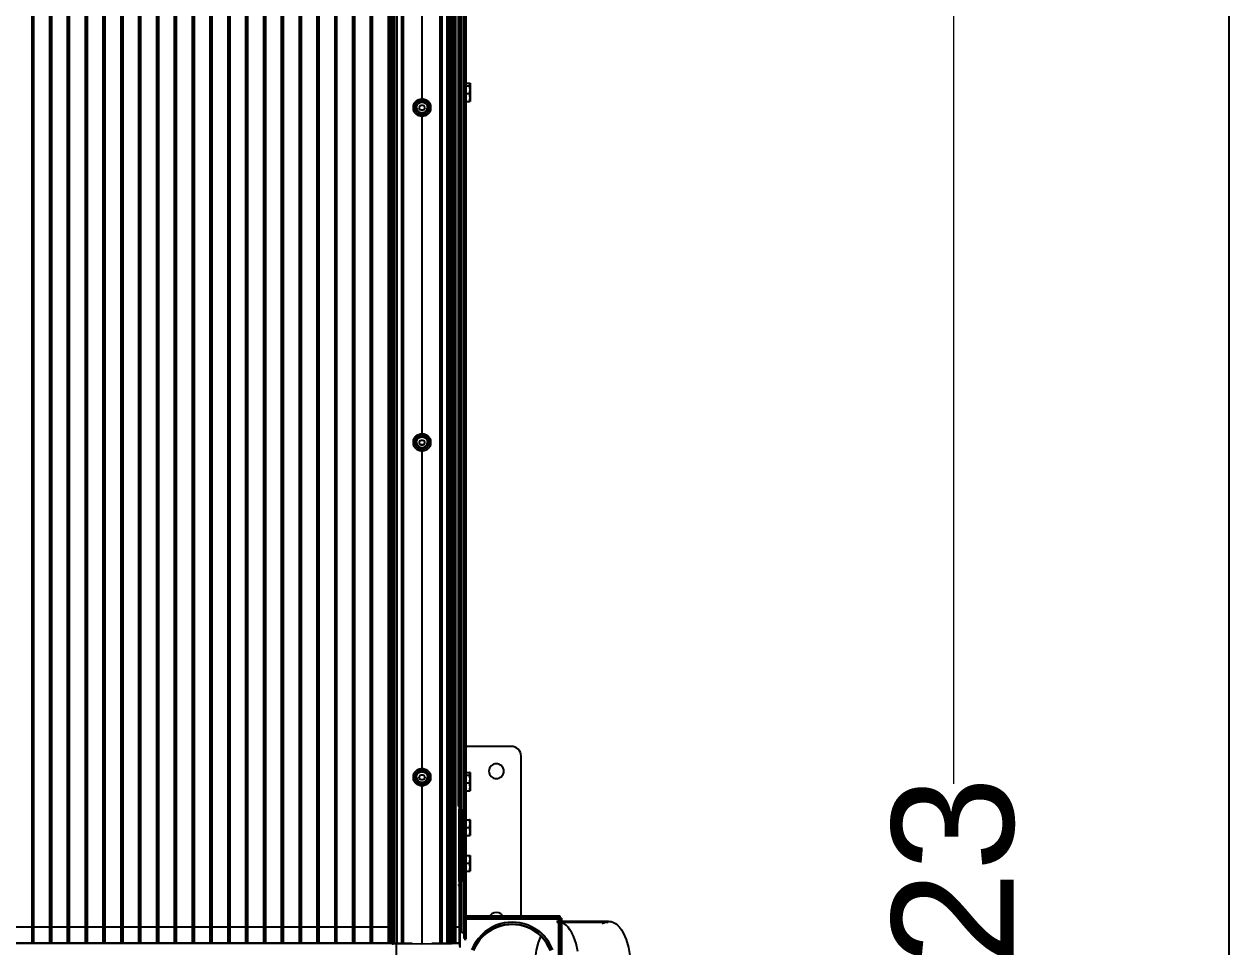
# Model space of a CAD drawing. Header units: millimetres. Extents: x 4625 to 14334, y 16216 to 31562.
# Drawn here: x 13117 to 14334, y 28749 to 29681 of the extents above; entities that cross this region are included whole.
import ezdxf

# ---------------------------------------------------------------- set-up
doc = ezdxf.new("R2010")
doc.units = ezdxf.units.MM
doc.header["$LTSCALE"] = 3
doc.layers.add('Default', color=7, linetype='Continuous')
doc.styles.get("Standard").update_dxf_attribs({"font": 'arial.ttf'})
doc.dimstyles.new('MATEUSZ', dxfattribs={"dimtxt": 35, "dimasz": 16, "dimexe": 0.18, "dimexo": 0.0625, "dimgap": 0.09, "dimtad": 0, "dimdec": 0, "dimdsep": 46, "dimtxsty": 'Standard', "dimblk": 'DOT', "dimcen": 0.09, "dimse1": 1, "dimse2": 1, "dimadec": 0, "dimazin": 0, "dimtfac": 1, "dimtdec": 0, "dimtofl": 0, "dimtmove": 0, "dimatfit": 3, "dimfxl": 1, "dimtolj": 1, "dimtzin": 0, "dimlwd": 9, "dimlwe": 9, "dimarcsym": 0})

# ---------------------------------------------------------------- blocks, each defined once
blk = doc.blocks.new('_Dot')
at = {"color": 0, "linetype": 'ByBlock', "lineweight": -2}
blk.add_line((-0.5, 0), (-1, 0), dxfattribs=at)
at = {"color": 0, "linetype": 'ByBlock', "const_width": 0.5}
blk.add_lwpolyline([(-0.25, 0, 1), (0.25, 0, 1)], format="xyb", close=True, dxfattribs=at)
blk = doc.blocks.new('*D33')
at = {"color": 0, "lineweight": 9, "transparency": 16777216}
for p, q in [((14055.9, 30575.5), (14055.9, 28913.7)), ((14055.9, 26884.5), (14055.9, 28546.3))]:
    blk.add_line(p, q, dxfattribs=at)
at = {"layer": 'Defpoints', "color": 0, "transparency": 16777216}
for p in [(13609.3, 30591.5), (13609.3, 26868.5), (14055.9, 26868.5)]:
    blk.add_point(p, dxfattribs=at)
at = {"color": 0, "lineweight": 9, "transparency": 16777216, "xscale": 16, "yscale": 16, "zscale": 16}
for p, rotation in [((14055.9, 30591.5), 90), ((14055.9, 26868.5), 270)]:
    blk.add_blockref('_Dot', p, dxfattribs=dict(at, rotation=rotation))
at = {"color": 0, "transparency": 16777216, "insert": (14055.9, 28730), "char_height": 123, "attachment_point": 5, "rotation": 90}
blk.add_mtext('\\A1;3723', dxfattribs=at)

msp = doc.modelspace()

# ---------------------------------------------------------------- linework, layer by layer
msp.add_lwpolyline([(4625, 31562.3), (14334, 31562.3), (14334, 16215.9), (4625, 16215.9)], close=True)
at = {"layer": 'Default'}
for p, q in [((13125.3, 28753.2), (13125.3, 30572.7)), ((13127.3, 28753.2), (13127.3, 30572.7)), ((13143.3, 28753.2), (13143.3, 30572.7)), ((13145.3, 28753.2), (13145.3, 30572.7)), ((13161.3, 28753.2), (13161.3, 30572.7)), ((13163.3, 28753.2), (13163.3, 30572.7)), ((13179.3, 28753.2), (13179.3, 30572.7)), ((13181.3, 28753.2), (13181.3, 30572.7)), ((13197.3, 28753.2), (13197.3, 30572.7)), ((13199.3, 28753.2), (13199.3, 30572.7)), ((13215.3, 28753.2), (13215.3, 30572.7)), ((13217.3, 28753.2), (13217.3, 30572.7)), ((13233.3, 28753.2), (13233.3, 30572.7)), ((13235.3, 28753.2), (13235.3, 30572.7)), ((13251.3, 28753.2), (13251.3, 30572.7)), ((13253.3, 28753.2), (13253.3, 30572.7)), ((13269.3, 28753.2), (13269.3, 30572.7)), ((13271.3, 28753.2), (13271.3, 30572.7)), ((13287.3, 28753.2), (13287.3, 30572.7)), ((13289.3, 28753.2), (13289.3, 30572.7)), ((13305.3, 28753.2), (13305.3, 30572.7)), ((13307.3, 28753.2), (13307.3, 30572.7)), ((13323.3, 28753.2), (13323.3, 30572.7)), ((13325.3, 28753.2), (13325.3, 30572.7)), ((13341.3, 28753.2), (13341.3, 30572.7)), ((13343.3, 28753.2), (13343.3, 30572.7)), ((13359.3, 28753.2), (13359.3, 30572.7)), ((13361.3, 28753.2), (13361.3, 30572.7)), ((13377.3, 28753.2), (13377.3, 30572.7)), ((13379.3, 28753.2), (13379.3, 30572.7)), ((13395.3, 28753.2), (13395.3, 30572.7)), ((13397.3, 28753.2), (13397.3, 30572.7)), ((13413.3, 28753.2), (13413.3, 30572.7)), ((13415.3, 28753.2), (13415.3, 30572.7)), ((13431.3, 28753.2), (13431.3, 30572.7)), ((13433.3, 28753.2), (13433.3, 30572.7)), ((13449.3, 28753.2), (13449.3, 30572.7)), ((13451.3, 28753.2), (13451.3, 30572.7)), ((13467.3, 28753.2), (13467.3, 30572.7)), ((13469.3, 28753.2), (13469.3, 30572.7)), ((13485.3, 28753.2), (13485.3, 30572.7)), ((13485.6, 28753), (13485.6, 30572.6)), ((13487.3, 28753.2), (13487.3, 30572.7)), ((13487.6, 28752.6), (13487.6, 30572.1)), ((13489.1, 28752.2), (13489.1, 30571.7)), ((13489.3, 28752.4), (13489.3, 30572)), ((13489.9, 28752.1), (13489.9, 30571.6)), ((13490.9, 28752.4), (13490.9, 30572)), ((13490.9, 28752.2), (13490.9, 30571.8)), ((13491.6, 28752.4), (13491.6, 30572)), ((13494.1, 28752.3), (13494.1, 30571.9)), ((13498.9, 28752.2), (13498.9, 30571.7)), ((13500.6, 28752.2), (13500.6, 30571.7)), ((13537.6, 28752.2), (13537.6, 30571.7)), ((13539.4, 28752.2), (13539.4, 30571.7)), ((13544.1, 30571.9), (13544.1, 28752.3)), ((13545.6, 30572), (13545.6, 28752.4)), ((13546.6, 30572), (13546.6, 28752.4)), ((13547.4, 28752.4), (13547.4, 30572)), ((13547.4, 28752.2), (13547.4, 30571.8)), ((13548.3, 28752.1), (13548.3, 30571.6)), ((13549, 30572), (13549, 28752.4)), ((13549.1, 28752.5), (13549.1, 30572.1)), ((13549.1, 28752.2), (13549.1, 30571.7)), ((13550.6, 30572.1), (13550.6, 28752.6)), ((13552.6, 30572.6), (13552.6, 28753)), ((13553, 30572.7), (13553, 28753.2)), ((13557, 30572.7), (13557, 28753.2)), ((13557, 28753), (13557, 30572.6)), ((13561.8, 28758.4), (13561.8, 30565)), ((13563.8, 28758.4), (13563.8, 30565)), ((13559.3, 28763.3), (13559.3, 30549.3)), ((13555.8, 30451.5), (13555.8, 28891.5)), ((13519.1, 29730.5), (13519.1, 29601.8)), ((13561.3, 29620.9), (13567, 29620.9)), ((13561.3, 29618.4), (13567, 29618.4)), ((13561.3, 29610.4), (13567, 29610.4)), ((13567, 29610.4), (13567.7, 29610.4)), ((13510.4, 29596.2), (13510.4, 29596.3)), ((13517.7, 29593.7), (13516.3, 29596.2)), ((13517.7, 29598.7), (13520.6, 29598.7)), ((13520.6, 29593.7), (13517.7, 29593.7)), ((13519.1, 29590.8), (13519.1, 29263.9)), ((13522, 29596.2), (13520.6, 29593.7)), ((13527.9, 29596.3), (13527.9, 29596.2)), ((13561.3, 29602.4), (13567, 29602.4)), ((13517.7, 29255.8), (13516.3, 29258.3)), ((13520.6, 29255.8), (13517.7, 29255.8)), ((13519.1, 29252.9), (13519.1, 28926)), ((13522, 29258.3), (13520.6, 29255.8)), ((13609.3, 28951.5), (13563.8, 28951.5)), ((13619.3, 28778.5), (13619.3, 28941.5)), ((13517.7, 28922.9), (13520.6, 28922.9)), ((13561.3, 28925.1), (13567, 28925.1)), ((13561.3, 28922.6), (13567, 28922.6)), ((13517.7, 28917.9), (13516.3, 28920.4)), ((13520.6, 28917.9), (13517.7, 28917.9)), ((13519.1, 28915), (13519.1, 28751.9)), ((13522, 28920.4), (13520.6, 28917.9)), ((13561.3, 28914.6), (13567, 28914.6)), ((13567, 28914.6), (13567.7, 28914.6)), ((13561.3, 28906.6), (13567, 28906.6)), ((13556.3, 28888), (13556.3, 28815)), ((13559.3, 28888), (13559.3, 28815)), ((13561.3, 28877.5), (13567, 28877.5)), ((13561.3, 28869.5), (13567, 28869.5)), ((13561.3, 28861.5), (13567, 28861.5)), ((13567, 28869.5), (13567.7, 28869.5)), ((13561.3, 28841.5), (13567, 28841.5)), ((13561.3, 28833.5), (13567, 28833.5)), ((13561.3, 28825.5), (13567, 28825.5)), ((13567, 28833.5), (13567.7, 28833.5)), ((13658.7, 28780), (13563.8, 28780)), ((13658.7, 28778.5), (13563.8, 28778.5)), ((13657.3, 28777), (13563.8, 28777)), ((13657.3, 28683), (13657.3, 28777)), ((13658.7, 28778.5), (13658.7, 28780)), ((13659, 28778.1), (13660.5, 28778.1)), ((13659, 28681.8), (13659, 28778.1)), ((13660.5, 28681.8), (13660.5, 28778.1)), ((12712.7, 28769.3), (13489.9, 28769.3)), ((13548.3, 28769.3), (13557.3, 28769.3)), ((13557.3, 28765.6), (13557.3, 28769.3)), ((13557.3, 28769.3), (13557.3, 28748.4)), ((13557.3, 28753), (13557.3, 28765.6)), ((13655.3, 28775), (13707.2, 28775)), ((13655.3, 28774.2), (13707.2, 28774.2)), ((12693.3, 28753), (13509.3, 28753)), ((12712, 28753.2), (13491.6, 28753.2)), ((13487.6, 28752.6), (13485.6, 28753)), ((13489.3, 28752.4), (13487.6, 28752.6)), ((13489.1, 28752.5), (13489.1, 28752.2)), ((13490.9, 28752.2), (13490.9, 28752.4)), ((13494.1, 28752.3), (13491.6, 28752.4)), ((13493.4, 28707.9), (13493.4, 28752)), ((13496.6, 28752.4), (13494.1, 28752.3)), ((13498.9, 28752.4), (13498.9, 28752.2)), ((13500.6, 28752.2), (13500.6, 28752.5)), ((13529, 28753), (13557, 28753)), ((13537.6, 28752.2), (13537.6, 28752.5)), ((13539.4, 28752.4), (13539.4, 28752.2)), ((13546.6, 28752.4), (13544.1, 28752.3)), ((13547.4, 28752.2), (13547.4, 28752.4)), ((13547.6, 28752.8), (13552.6, 28753)), ((13547.7, 28753.2), (13557.3, 28753.2)), ((13550.6, 28752.6), (13549, 28752.4)), ((13549, 28752.4), (13549.6, 28752.6)), ((13549.1, 28752.5), (13549.1, 28752.2)), ((13552.6, 28753), (13550.6, 28752.6)), ((13557.3, 28751.9), (13557.3, 28753.2)), ((13557.3, 28749.8), (13557.3, 28751.7)), ((13563.8, 28758.4), (13561.8, 28758.4)), ((13563.8, 28757.1), (13561.8, 28757.1)), ((13563.8, 28756.6), (13561.8, 28756.6))]:
    msp.add_line(p, q, dxfattribs=at)
for points in [[(13567, 29620.9, 0), (13567.5, 29620.9, 0), (13567.7, 29620.9, 0)], [(13567.7, 29616.9, 0), (13567.7, 29617.9, 0), (13567.5, 29618.8, 0), (13567, 29620.9, 0)], [(13567, 29618.4, 0), (13567.5, 29618.4, 0), (13567.7, 29618.4, 0)], [(13567.7, 29614.4, 0), (13567.7, 29615.3, 0), (13567.5, 29616.3, 0), (13567, 29618.4, 0)], [(13567.7, 29620.9, 0), (13567.7, 29620.9, 0), (13567.7, 29620.9, 0), (13567.7, 29620.9, 0), (13567.7, 29620.9, 0), (13567.7, 29620.9, 0), (13567.7, 29620.9, 0), (13567.7, 29620.9, 0), (13567.7, 29620.9, 0), (13567.7, 29620.9, 0), (13567.7, 29620.9, 0), (13567.7, 29620.9, 0), (13567.7, 29620.9, 0), (13567.7, 29620.9, 0), (13567.7, 29620.9, 0), (13567.7, 29620.8, 0), (13567.7, 29620.4, 0), (13567.7, 29616.9, 0)], [(13567.7, 29618.4, 0), (13567.7, 29618.4, 0), (13567.7, 29618.4, 0), (13567.7, 29618.4, 0), (13567.7, 29618.4, 0), (13567.7, 29618.4, 0), (13567.7, 29618.4, 0), (13567.7, 29618.4, 0), (13567.7, 29618.4, 0), (13567.7, 29618.4, 0), (13567.7, 29618.4, 0), (13567.7, 29618.4, 0), (13567.7, 29618.4, 0), (13567.7, 29618.4, 0), (13567.7, 29618.4, 0), (13567.7, 29618.3, 0), (13567.7, 29617.9, 0), (13567.7, 29614.4, 0)], [(13510.6, 29594.5, 0), (13510.4, 29595.4, 0), (13510.4, 29596.3, 0), (13510.4, 29597.2, 0), (13510.6, 29598.1, 0), (13510.8, 29599, 0), (13511.2, 29600, 0), (13511.7, 29600.9, 0), (13512.3, 29601.7, 0), (13512.9, 29602.5, 0), (13513.7, 29603.2, 0), (13514.6, 29603.8, 0), (13515.5, 29604.2, 0), (13516.4, 29604.6, 0), (13517.3, 29604.9, 0), (13518.2, 29605, 0), (13519.1, 29605.1, 0)], [(13519.1, 29605.1, 0), (13520.2, 29605, 0), (13521.4, 29604.8, 0), (13522.5, 29604.4, 0), (13523.6, 29603.8, 0), (13524.6, 29603.1, 0), (13525.6, 29602.3, 0), (13526.3, 29601.3, 0), (13527, 29600.2, 0), (13527.4, 29599.1, 0), (13527.7, 29598, 0), (13527.9, 29596.8, 0), (13527.9, 29595.8, 0), (13527.7, 29594.6, 0), (13527.4, 29593.5, 0), (13526.9, 29592.4, 0), (13526.3, 29591.3, 0)], [(13567, 29610.4, 0), (13567.5, 29612.5, 0), (13567.7, 29613.4, 0), (13567.7, 29614.4, 0)], [(13567.7, 29606.4, 0), (13567.7, 29607.3, 0), (13567.5, 29608.3, 0), (13567, 29610.4, 0)], [(13567, 29602.4, 0), (13567.5, 29604.5, 0), (13567.7, 29605.4, 0), (13567.7, 29606.4, 0)], [(13567.7, 29614.4, 0), (13567.7, 29610.4, 0)], [(13567.7, 29610.4, 0), (13567.7, 29606.4, 0)], [(13567.7, 29606.4, 0), (13567.7, 29602.4, 0)], [(13513.6, 29596.3, 0), (13513.7, 29596.9, 0), (13513.7, 29597.4, 0), (13513.9, 29597.9, 0), (13514.1, 29598.4, 0), (13514.3, 29598.9, 0), (13514.6, 29599.4, 0), (13514.9, 29599.8, 0), (13515.3, 29600.2, 0), (13515.6, 29600.6, 0), (13516.1, 29600.9, 0), (13516.5, 29601.2, 0), (13517, 29601.4, 0), (13517.6, 29601.6, 0), (13518.1, 29601.7, 0), (13518.6, 29601.8, 0), (13519.1, 29601.8, 0)], [(13513.6, 29596.5, 0), (13513.7, 29596, 0), (13513.7, 29595.4, 0), (13513.9, 29594.9, 0), (13514.1, 29594.4, 0), (13514.3, 29593.9, 0), (13514.6, 29593.4, 0), (13514.9, 29593, 0), (13515.3, 29592.6, 0), (13515.6, 29592.2, 0), (13516.1, 29591.9, 0), (13516.5, 29591.6, 0), (13517, 29591.4, 0), (13517.6, 29591.2, 0), (13518.1, 29591.1, 0), (13518.6, 29591, 0), (13519.1, 29591, 0), (13519.7, 29591, 0), (13520.2, 29591.1, 0), (13520.7, 29591.2, 0), (13521.2, 29591.4, 0), (13521.7, 29591.6, 0), (13522.2, 29591.9, 0), (13522.6, 29592.2, 0), (13523, 29592.6, 0), (13523.4, 29593, 0), (13523.7, 29593.4, 0), (13524, 29593.9, 0), (13524.2, 29594.4, 0), (13524.4, 29594.9, 0), (13524.5, 29595.4, 0), (13524.6, 29596, 0), (13524.6, 29596.5, 0)], [(13519.1, 29590.8, 0), (13518.6, 29590.9, 0), (13518.1, 29590.9, 0), (13517.6, 29591.1, 0), (13517, 29591.3, 0), (13516.5, 29591.5, 0), (13516.1, 29591.8, 0), (13515.6, 29592.1, 0), (13515.3, 29592.5, 0), (13514.9, 29592.8, 0), (13514.6, 29593.3, 0), (13514.3, 29593.7, 0), (13514.1, 29594.2, 0), (13513.9, 29594.8, 0), (13513.7, 29595.3, 0), (13513.7, 29595.8, 0), (13513.6, 29596.3, 0)], [(13516.3, 29596.1, 0), (13517.7, 29598.6, 0)], [(13517.7, 29593.6, 0), (13516.3, 29596.1, 0)], [(13517.7, 29598.6, 0), (13520.6, 29598.6, 0)], [(13520.6, 29593.6, 0), (13517.7, 29593.6, 0)], [(13519.1, 29601.8, 0), (13519.7, 29601.8, 0), (13520.2, 29601.7, 0), (13520.7, 29601.6, 0), (13521.2, 29601.4, 0), (13521.7, 29601.2, 0), (13522.2, 29600.9, 0), (13522.6, 29600.6, 0), (13523, 29600.2, 0), (13523.4, 29599.8, 0), (13523.7, 29599.4, 0), (13524, 29598.9, 0), (13524.2, 29598.4, 0), (13524.4, 29597.9, 0), (13524.5, 29597.4, 0), (13524.6, 29596.9, 0), (13524.6, 29596.3, 0)], [(13524.6, 29596.3, 0), (13524.6, 29595.8, 0), (13524.5, 29595.3, 0), (13524.4, 29594.8, 0), (13524.2, 29594.2, 0), (13524, 29593.7, 0), (13523.7, 29593.3, 0), (13523.4, 29592.8, 0), (13523, 29592.5, 0), (13522.6, 29592.1, 0), (13522.2, 29591.8, 0), (13521.7, 29591.5, 0), (13521.2, 29591.3, 0), (13520.7, 29591.1, 0), (13520.2, 29590.9, 0), (13519.7, 29590.9, 0), (13519.1, 29590.8, 0)], [(13520.6, 29598.6, 0), (13522, 29596.1, 0)], [(13522, 29596.1, 0), (13520.6, 29593.6, 0)], [(13567.7, 29602.4, 0), (13567.7, 29602.4, 0), (13567.7, 29602.4, 0), (13567.7, 29602.4, 0), (13567.7, 29602.4, 0), (13567.7, 29602.4, 0), (13567.7, 29602.4, 0), (13567.7, 29602.4, 0), (13567.7, 29602.4, 0), (13567.7, 29602.4, 0), (13567.7, 29602.4, 0), (13567.7, 29602.4, 0), (13567.7, 29602.4, 0), (13567.7, 29602.4, 0), (13567.6, 29602.4, 0), (13567.4, 29602.4, 0), (13567, 29602.4, 0)], [(13510.4, 29257.8, 0), (13510.4, 29258.6, 0), (13510.4, 29259.4, 0), (13510.6, 29260.3, 0), (13510.8, 29261.1, 0), (13511.2, 29262, 0), (13511.6, 29262.8, 0), (13512.1, 29263.6, 0), (13512.7, 29264.3, 0), (13513.4, 29265, 0), (13514.1, 29265.6, 0), (13514.9, 29266, 0), (13515.8, 29266.5, 0), (13516.6, 29266.8, 0), (13517.5, 29267, 0), (13518.3, 29267.1, 0), (13519.1, 29267.1, 0)], [(13513.6, 29258.4, 0), (13513.7, 29258.9, 0), (13513.7, 29259.5, 0), (13513.9, 29260, 0), (13514.1, 29260.5, 0), (13514.3, 29261, 0), (13514.6, 29261.5, 0), (13514.9, 29261.9, 0), (13515.3, 29262.3, 0), (13515.6, 29262.6, 0), (13516.1, 29263, 0), (13516.5, 29263.2, 0), (13517, 29263.5, 0), (13517.6, 29263.7, 0), (13518.1, 29263.8, 0), (13518.6, 29263.9, 0), (13519.1, 29263.9, 0)], [(13519.1, 29267.1, 0), (13520.2, 29267.1, 0), (13521.3, 29266.9, 0), (13522.4, 29266.5, 0), (13523.4, 29266, 0), (13524.4, 29265.4, 0), (13525.3, 29264.6, 0), (13526.1, 29263.7, 0), (13526.8, 29262.7, 0), (13527.3, 29261.6, 0), (13527.6, 29260.5, 0), (13527.8, 29259.4, 0), (13527.9, 29258.4, 0), (13527.8, 29257.3, 0), (13527.6, 29256.3, 0), (13527.3, 29255.2, 0), (13526.8, 29254.1, 0)], [(13519.1, 29263.9, 0), (13519.7, 29263.9, 0), (13520.2, 29263.8, 0), (13520.7, 29263.7, 0), (13521.2, 29263.5, 0), (13521.7, 29263.2, 0), (13522.2, 29263, 0), (13522.6, 29262.6, 0), (13523, 29262.3, 0), (13523.4, 29261.9, 0), (13523.7, 29261.5, 0), (13524, 29261, 0), (13524.2, 29260.5, 0), (13524.4, 29260, 0), (13524.5, 29259.5, 0), (13524.6, 29258.9, 0), (13524.6, 29258.4, 0)], [(13513.6, 29258.5, 0), (13513.7, 29258, 0), (13513.7, 29257.5, 0), (13513.9, 29257, 0), (13514.1, 29256.4, 0), (13514.3, 29256, 0), (13514.6, 29255.5, 0), (13514.9, 29255.1, 0), (13515.3, 29254.7, 0), (13515.6, 29254.3, 0), (13516.1, 29254, 0), (13516.5, 29253.7, 0), (13517, 29253.5, 0), (13517.6, 29253.3, 0), (13518.1, 29253.2, 0), (13518.6, 29253.1, 0), (13519.1, 29253.1, 0), (13519.7, 29253.1, 0), (13520.2, 29253.2, 0), (13520.7, 29253.3, 0), (13521.2, 29253.5, 0), (13521.7, 29253.7, 0), (13522.2, 29254, 0), (13522.6, 29254.3, 0), (13523, 29254.7, 0), (13523.4, 29255.1, 0), (13523.7, 29255.5, 0), (13524, 29256, 0), (13524.2, 29256.4, 0), (13524.4, 29257, 0), (13524.5, 29257.5, 0), (13524.6, 29258, 0), (13524.6, 29258.5, 0)], [(13519.1, 29252.9, 0), (13518.6, 29252.9, 0), (13518.1, 29253, 0), (13517.6, 29253.2, 0), (13517, 29253.3, 0), (13516.5, 29253.6, 0), (13516.1, 29253.9, 0), (13515.6, 29254.2, 0), (13515.3, 29254.5, 0), (13514.9, 29254.9, 0), (13514.6, 29255.3, 0), (13514.3, 29255.8, 0), (13514.1, 29256.3, 0), (13513.9, 29256.8, 0), (13513.7, 29257.4, 0), (13513.7, 29257.9, 0), (13513.6, 29258.4, 0)], [(13521.2, 29249.9, 0), (13520.4, 29249.8, 0), (13519.5, 29249.7, 0), (13518.7, 29249.7, 0), (13517.9, 29249.8, 0), (13517.1, 29249.9, 0), (13516.2, 29250.2, 0), (13515.4, 29250.5, 0), (13514.6, 29250.9, 0)], [(13516.3, 29258.1, 0), (13517.7, 29260.6, 0)], [(13517.7, 29255.6, 0), (13516.3, 29258.1, 0)], [(13517.7, 29260.6, 0), (13520.6, 29260.6, 0)], [(13520.6, 29255.6, 0), (13517.7, 29255.6, 0)], [(13524.6, 29258.4, 0), (13524.6, 29257.9, 0), (13524.5, 29257.4, 0), (13524.4, 29256.8, 0), (13524.2, 29256.3, 0), (13524, 29255.8, 0), (13523.7, 29255.3, 0), (13523.4, 29254.9, 0), (13523, 29254.5, 0), (13522.6, 29254.2, 0), (13522.2, 29253.9, 0), (13521.7, 29253.6, 0), (13521.2, 29253.3, 0), (13520.7, 29253.2, 0), (13520.2, 29253, 0), (13519.7, 29252.9, 0), (13519.1, 29252.9, 0)], [(13520.6, 29260.6, 0), (13522, 29258.1, 0)], [(13522, 29258.1, 0), (13520.6, 29255.6, 0)], [(13510.5, 28919.2, 0), (13510.4, 28920.1, 0), (13510.4, 28921, 0), (13510.5, 28921.8, 0), (13510.7, 28922.7, 0), (13511, 28923.6, 0), (13511.4, 28924.5, 0), (13511.9, 28925.3, 0), (13512.5, 28926.1, 0), (13513.2, 28926.8, 0), (13513.9, 28927.5, 0), (13514.7, 28928, 0), (13515.6, 28928.5, 0), (13516.5, 28928.8, 0), (13517.4, 28929, 0), (13518.3, 28929.2, 0), (13519.1, 28929.2, 0)], [(13513.6, 28920.5, 0), (13513.7, 28921, 0), (13513.7, 28921.5, 0), (13513.9, 28922.1, 0), (13514.1, 28922.6, 0), (13514.3, 28923.1, 0), (13514.6, 28923.5, 0), (13514.9, 28924, 0), (13515.3, 28924.4, 0), (13515.6, 28924.7, 0), (13516.1, 28925, 0), (13516.5, 28925.3, 0), (13517, 28925.5, 0), (13517.6, 28925.7, 0), (13518.1, 28925.9, 0), (13518.6, 28925.9, 0), (13519.1, 28926, 0)], [(13516.3, 28920.2, 0), (13517.7, 28922.7, 0)], [(13517.7, 28922.7, 0), (13520.6, 28922.7, 0)], [(13519.1, 28929.2, 0), (13520.2, 28929.1, 0), (13521.3, 28928.9, 0), (13522.5, 28928.6, 0), (13523.6, 28928, 0), (13524.6, 28927.3, 0), (13525.5, 28926.5, 0), (13526.3, 28925.5, 0), (13526.9, 28924.5, 0), (13527.4, 28923.4, 0), (13527.7, 28922.3, 0), (13527.9, 28921.2, 0), (13527.9, 28920.1, 0), (13527.8, 28919, 0), (13527.5, 28917.9, 0), (13527.1, 28916.7, 0), (13526.5, 28915.7, 0)], [(13519.1, 28926, 0), (13519.7, 28925.9, 0), (13520.2, 28925.9, 0), (13520.7, 28925.7, 0), (13521.2, 28925.5, 0), (13521.7, 28925.3, 0), (13522.2, 28925, 0), (13522.6, 28924.7, 0), (13523, 28924.4, 0), (13523.4, 28924, 0), (13523.7, 28923.5, 0), (13524, 28923.1, 0), (13524.2, 28922.6, 0), (13524.4, 28922.1, 0), (13524.5, 28921.5, 0), (13524.6, 28921, 0), (13524.6, 28920.5, 0)], [(13520.6, 28922.7, 0), (13522, 28920.2, 0)], [(13567.7, 28925.1, 0), (13567.7, 28925.1, 0), (13567.7, 28925.1, 0), (13567.7, 28925.1, 0), (13567.7, 28925.1, 0), (13567.7, 28925.1, 0), (13567.7, 28925.1, 0), (13567.7, 28925.1, 0), (13567.7, 28925.1, 0), (13567.7, 28925.1, 0), (13567.7, 28925.1, 0), (13567.7, 28925.1, 0), (13567.7, 28925.1, 0), (13567.7, 28925.1, 0), (13567.6, 28925.1, 0), (13567.4, 28925.1, 0), (13567, 28925.1, 0)], [(13567, 28925.1, 0), (13567.5, 28925.1, 0), (13567.7, 28925.1, 0)], [(13567.7, 28921.1, 0), (13567.7, 28922.1, 0), (13567.5, 28923, 0), (13567, 28925.1, 0)], [(13567, 28922.6, 0), (13567.5, 28922.6, 0), (13567.7, 28922.6, 0)], [(13567.7, 28918.6, 0), (13567.7, 28919.5, 0), (13567.5, 28920.5, 0), (13567, 28922.6, 0)], [(13567.7, 28925.1, 0), (13567.7, 28925.1, 0), (13567.7, 28925.1, 0), (13567.7, 28925.1, 0), (13567.7, 28925.1, 0), (13567.7, 28925.1, 0), (13567.7, 28925.1, 0), (13567.7, 28925.1, 0), (13567.7, 28925.1, 0), (13567.7, 28925.1, 0), (13567.7, 28925.1, 0), (13567.7, 28925.1, 0), (13567.7, 28925.1, 0), (13567.7, 28925.1, 0), (13567.7, 28925.1, 0), (13567.7, 28925, 0), (13567.7, 28924.6, 0), (13567.7, 28921.1, 0)], [(13567.7, 28922.6, 0), (13567.7, 28922.6, 0), (13567.7, 28922.6, 0), (13567.7, 28922.6, 0), (13567.7, 28922.6, 0), (13567.7, 28922.6, 0), (13567.7, 28922.6, 0), (13567.7, 28922.6, 0), (13567.7, 28922.6, 0), (13567.7, 28922.6, 0), (13567.7, 28922.6, 0), (13567.7, 28922.6, 0), (13567.7, 28922.6, 0), (13567.7, 28922.6, 0), (13567.7, 28922.6, 0), (13567.7, 28922.5, 0), (13567.7, 28922.1, 0), (13567.7, 28918.6, 0)], [(13513.6, 28920.6, 0), (13513.7, 28920.1, 0), (13513.7, 28919.6, 0), (13513.9, 28919, 0), (13514.1, 28918.5, 0), (13514.3, 28918, 0), (13514.6, 28917.6, 0), (13514.9, 28917.1, 0), (13515.3, 28916.7, 0), (13515.6, 28916.4, 0), (13516.1, 28916.1, 0), (13516.5, 28915.8, 0), (13517, 28915.5, 0), (13517.6, 28915.4, 0), (13518.1, 28915.2, 0), (13518.6, 28915.2, 0), (13519.1, 28915.1, 0), (13519.7, 28915.2, 0), (13520.2, 28915.2, 0), (13520.7, 28915.4, 0), (13521.2, 28915.5, 0), (13521.7, 28915.8, 0), (13522.2, 28916.1, 0), (13522.6, 28916.4, 0), (13523, 28916.7, 0), (13523.4, 28917.1, 0), (13523.7, 28917.6, 0), (13524, 28918, 0), (13524.2, 28918.5, 0), (13524.4, 28919, 0), (13524.5, 28919.6, 0), (13524.6, 28920.1, 0), (13524.6, 28920.6, 0)], [(13519.1, 28915, 0), (13518.6, 28915, 0), (13518.1, 28915.1, 0), (13517.6, 28915.2, 0), (13517, 28915.4, 0), (13516.5, 28915.6, 0), (13516.1, 28915.9, 0), (13515.6, 28916.2, 0), (13515.3, 28916.6, 0), (13514.9, 28917, 0), (13514.6, 28917.4, 0), (13514.3, 28917.9, 0), (13514.1, 28918.4, 0), (13513.9, 28918.9, 0), (13513.7, 28919.4, 0), (13513.7, 28920, 0), (13513.6, 28920.5, 0)], [(13517.7, 28917.7, 0), (13516.3, 28920.2, 0)], [(13520.6, 28917.7, 0), (13517.7, 28917.7, 0)], [(13524.6, 28920.5, 0), (13524.6, 28920, 0), (13524.5, 28919.4, 0), (13524.4, 28918.9, 0), (13524.2, 28918.4, 0), (13524, 28917.9, 0), (13523.7, 28917.4, 0), (13523.4, 28917, 0), (13523, 28916.6, 0), (13522.6, 28916.2, 0), (13522.2, 28915.9, 0), (13521.7, 28915.6, 0), (13521.2, 28915.4, 0), (13520.7, 28915.2, 0), (13520.2, 28915.1, 0), (13519.7, 28915, 0), (13519.1, 28915, 0)], [(13522, 28920.2, 0), (13520.6, 28917.7, 0)], [(13567, 28914.6, 0), (13567.5, 28916.7, 0), (13567.7, 28917.6, 0), (13567.7, 28918.6, 0)], [(13567.7, 28910.6, 0), (13567.7, 28911.5, 0), (13567.5, 28912.5, 0), (13567, 28914.6, 0)], [(13567, 28906.6, 0), (13567.5, 28908.7, 0), (13567.7, 28909.6, 0), (13567.7, 28910.6, 0)], [(13567.7, 28918.6, 0), (13567.7, 28914.6, 0)], [(13567.7, 28914.6, 0), (13567.7, 28910.6, 0)], [(13567.7, 28910.6, 0), (13567.7, 28906.6, 0)], [(13567, 28906.6, 0), (13567.5, 28906.6, 0), (13567.7, 28906.6, 0), (13567.7, 28906.6, 0), (13567.7, 28906.6, 0), (13567.7, 28906.6, 0), (13567.7, 28906.6, 0), (13567.7, 28906.6, 0), (13567.7, 28906.6, 0), (13567.7, 28906.6, 0), (13567.7, 28906.6, 0), (13567.7, 28906.6, 0), (13567.7, 28906.6, 0), (13567.7, 28906.6, 0), (13567.7, 28906.6, 0), (13567.7, 28906.6, 0), (13567.7, 28906.6, 0), (13567.7, 28906.6, 0), (13567.7, 28906.6, 0)], [(13567.7, 28906.6, 0), (13567.7, 28906.6, 0), (13567.7, 28906.6, 0), (13567.7, 28906.6, 0), (13567.7, 28906.6, 0), (13567.7, 28906.6, 0), (13567.7, 28906.6, 0), (13567.7, 28906.6, 0), (13567.7, 28906.6, 0), (13567.7, 28906.6, 0), (13567.7, 28906.6, 0), (13567.7, 28906.6, 0), (13567.7, 28906.6, 0), (13567.7, 28906.6, 0), (13567.6, 28906.6, 0), (13567.4, 28906.6, 0), (13567, 28906.6, 0)], [(13555.8, 28891.5, 0), (13558.3, 28891.5, 0)], [(13555.8, 28891.5, 0), (13556.2, 28891.5, 0)], [(13567.7, 28873.5, 0), (13567.7, 28874.5, 0), (13567.5, 28875.4, 0), (13567, 28877.5, 0)], [(13567.7, 28877.5, 0), (13567.7, 28877.5, 0), (13567.7, 28877.5, 0), (13567.7, 28877.5, 0), (13567.7, 28877.5, 0), (13567.7, 28877.5, 0), (13567.7, 28877.5, 0), (13567.7, 28877.5, 0), (13567.7, 28877.5, 0), (13567.7, 28877.5, 0), (13567.7, 28877.5, 0), (13567.7, 28877.5, 0), (13567.7, 28877.5, 0), (13567.7, 28877.5, 0), (13567.6, 28877.5, 0), (13567.4, 28877.5, 0), (13567, 28877.5, 0)], [(13567, 28877.5, 0), (13567.5, 28877.5, 0), (13567.7, 28877.5, 0)], [(13567, 28869.5, 0), (13567.5, 28871.6, 0), (13567.7, 28872.5, 0), (13567.7, 28873.5, 0)], [(13567.7, 28877.5, 0), (13567.7, 28877.5, 0), (13567.7, 28877.5, 0), (13567.7, 28877.5, 0), (13567.7, 28877.5, 0), (13567.7, 28877.5, 0), (13567.7, 28877.5, 0), (13567.7, 28877.5, 0), (13567.7, 28877.5, 0), (13567.7, 28877.5, 0), (13567.7, 28877.5, 0), (13567.7, 28877.5, 0), (13567.7, 28877.5, 0), (13567.7, 28877.5, 0), (13567.7, 28877.4, 0), (13567.7, 28877, 0), (13567.7, 28873.5, 0)], [(13567.7, 28873.5, 0), (13567.7, 28869.5, 0)], [(13567.7, 28865.5, 0), (13567.7, 28866.5, 0), (13567.5, 28867.4, 0), (13567, 28869.5, 0)], [(13567, 28861.5, 0), (13567.5, 28863.6, 0), (13567.7, 28864.5, 0), (13567.7, 28865.5, 0)], [(13567.7, 28861.5, 0), (13567.7, 28861.5, 0), (13567.7, 28861.5, 0), (13567.7, 28861.5, 0), (13567.7, 28861.5, 0), (13567.7, 28861.5, 0), (13567.7, 28861.5, 0), (13567.7, 28861.5, 0), (13567.7, 28861.5, 0), (13567.7, 28861.5, 0), (13567.7, 28861.5, 0), (13567.7, 28861.5, 0), (13567.7, 28861.5, 0), (13567.7, 28861.5, 0), (13567.6, 28861.5, 0), (13567.4, 28861.5, 0), (13567, 28861.5, 0)], [(13567, 28861.5, 0), (13567.5, 28861.5, 0), (13567.7, 28861.5, 0), (13567.7, 28861.5, 0), (13567.7, 28861.5, 0), (13567.7, 28861.5, 0), (13567.7, 28861.5, 0), (13567.7, 28861.5, 0), (13567.7, 28861.5, 0), (13567.7, 28861.5, 0), (13567.7, 28861.5, 0), (13567.7, 28861.5, 0), (13567.7, 28861.5, 0), (13567.7, 28861.5, 0), (13567.7, 28861.5, 0), (13567.7, 28861.5, 0), (13567.7, 28861.5, 0), (13567.7, 28861.5, 0), (13567.7, 28861.5, 0)], [(13567.7, 28869.5, 0), (13567.7, 28865.5, 0)], [(13567.7, 28865.5, 0), (13567.7, 28861.5, 0)], [(13567, 28841.5, 0), (13567.5, 28841.5, 0), (13567.7, 28841.5, 0)], [(13567.7, 28837.5, 0), (13567.7, 28838.5, 0), (13567.5, 28839.4, 0), (13567, 28841.5, 0)], [(13567, 28833.5, 0), (13567.5, 28835.6, 0), (13567.7, 28836.5, 0), (13567.7, 28837.5, 0)], [(13567.7, 28837.5, 0), (13567.7, 28841.5, 0)], [(13567.7, 28841.5, 0), (13567.7, 28841.5, 0), (13567.7, 28841.5, 0), (13567.7, 28841.5, 0), (13567.7, 28841.5, 0), (13567.7, 28841.5, 0), (13567.7, 28841.5, 0), (13567.7, 28841.5, 0), (13567.7, 28841.5, 0), (13567.7, 28841.5, 0), (13567.7, 28841.5, 0), (13567.7, 28841.5, 0), (13567.7, 28841.5, 0), (13567.7, 28841.5, 0), (13567.7, 28841.5, 0), (13567.7, 28841.4, 0), (13567.7, 28841, 0), (13567.7, 28837.5, 0)], [(13567.7, 28837.5, 0), (13567.7, 28833.5, 0)], [(13567.7, 28829.5, 0), (13567.7, 28830.5, 0), (13567.5, 28831.4, 0), (13567, 28833.5, 0)], [(13567, 28825.5, 0), (13567.5, 28827.6, 0), (13567.7, 28828.5, 0), (13567.7, 28829.5, 0)], [(13567.7, 28825.5, 0), (13567.7, 28825.5, 0), (13567.7, 28825.5, 0), (13567.7, 28825.5, 0), (13567.7, 28825.5, 0), (13567.7, 28825.5, 0), (13567.7, 28825.5, 0), (13567.7, 28825.5, 0), (13567.7, 28825.5, 0), (13567.7, 28825.5, 0), (13567.7, 28825.5, 0), (13567.7, 28825.5, 0), (13567.7, 28825.5, 0), (13567.7, 28825.5, 0), (13567.6, 28825.5, 0), (13567.4, 28825.5, 0), (13567, 28825.5, 0)], [(13567, 28825.5, 0), (13567.5, 28825.5, 0), (13567.7, 28825.5, 0), (13567.7, 28825.5, 0), (13567.7, 28825.5, 0), (13567.7, 28825.5, 0), (13567.7, 28825.5, 0), (13567.7, 28825.5, 0), (13567.7, 28825.5, 0), (13567.7, 28825.5, 0), (13567.7, 28825.5, 0), (13567.7, 28825.5, 0), (13567.7, 28825.5, 0), (13567.7, 28825.5, 0), (13567.7, 28825.5, 0), (13567.7, 28825.5, 0), (13567.7, 28825.5, 0), (13567.7, 28825.5, 0), (13567.7, 28825.5, 0)], [(13567.7, 28833.5, 0), (13567.7, 28829.5, 0)], [(13567.7, 28829.5, 0), (13567.7, 28825.5, 0)], [(13657.3, 28777, 0), (13657.3, 28779.1, 0), (13657.3, 28779.8, 0), (13657.3, 28779.9, 0), (13657.3, 28780, 0), (13657.3, 28780, 0), (13657.3, 28780, 0), (13657.3, 28780, 0), (13657.3, 28780, 0), (13657.3, 28780, 0), (13657.3, 28780, 0), (13657.3, 28780, 0), (13657.3, 28780, 0), (13657.3, 28780, 0), (13657.3, 28780, 0), (13657.3, 28780, 0), (13657.3, 28780, 0), (13657.3, 28780, 0), (13657.3, 28780, 0)], [(13657.3, 28777, 0), (13657.3, 28778.1, 0), (13657.3, 28778.4, 0), (13657.3, 28778.5, 0), (13657.3, 28778.5, 0), (13657.3, 28778.5, 0), (13657.3, 28778.5, 0), (13657.3, 28778.5, 0), (13657.3, 28778.5, 0), (13657.3, 28778.5, 0), (13657.3, 28778.5, 0), (13657.3, 28778.5, 0), (13657.3, 28778.5, 0), (13657.3, 28778.5, 0), (13657.3, 28778.5, 0), (13657.3, 28778.5, 0), (13657.3, 28778.5, 0), (13657.3, 28778.5, 0), (13657.3, 28778.5, 0)], [(13651.2, 28746.2, 0), (13649.3, 28750.2, 0), (13647.1, 28754.1, 0), (13644.4, 28757.7, 0), (13641.4, 28761.1, 0), (13638, 28764.2, 0), (13634.3, 28766.8, 0), (13630.5, 28769.1, 0), (13626.5, 28770.9, 0), (13622.4, 28772.3, 0), (13618.3, 28773.3, 0), (13614.2, 28773.8, 0), (13610.3, 28774, 0), (13606.3, 28773.8, 0), (13602.2, 28773.3, 0), (13598.1, 28772.3, 0), (13594.1, 28770.9, 0), (13590, 28769.1, 0), (13586.2, 28766.8, 0), (13582.5, 28764.2, 0), (13579.1, 28761.1, 0), (13576.1, 28757.7, 0), (13573.4, 28754.1, 0), (13571.2, 28750.2, 0), (13569.3, 28746.2, 0)], [(13648.8, 28745.5, 0), (13647, 28749.3, 0), (13644.9, 28753, 0), (13642.3, 28756.5, 0), (13639.4, 28759.7, 0), (13636.2, 28762.6, 0), (13632.7, 28765.1, 0), (13629, 28767.3, 0), (13625.2, 28769, 0), (13621.3, 28770.4, 0), (13617.4, 28771.3, 0), (13613.5, 28771.8, 0), (13609.7, 28772, 0), (13606, 28771.8, 0), (13602.1, 28771.3, 0), (13598.2, 28770.4, 0), (13594.3, 28769, 0), (13590.4, 28767.3, 0), (13586.7, 28765.1, 0), (13583.3, 28762.6, 0), (13580, 28759.7, 0), (13577.1, 28756.5, 0), (13574.6, 28753, 0), (13572.4, 28749.3, 0), (13570.7, 28745.5, 0)], [(13571.2, 28745.5, 0), (13573, 28749.3, 0), (13575.1, 28753, 0), (13577.7, 28756.5, 0), (13580.6, 28759.7, 0), (13583.8, 28762.6, 0), (13587.3, 28765.1, 0), (13591, 28767.3, 0), (13594.8, 28769, 0), (13598.7, 28770.4, 0), (13602.6, 28771.3, 0), (13606.5, 28771.8, 0), (13610.3, 28772, 0), (13614, 28771.8, 0), (13617.9, 28771.3, 0), (13621.8, 28770.4, 0), (13625.7, 28769, 0), (13629.6, 28767.3, 0), (13633.2, 28765.1, 0), (13636.7, 28762.6, 0), (13640, 28759.7, 0), (13642.9, 28756.5, 0), (13645.4, 28753, 0), (13647.6, 28749.3, 0), (13649.3, 28745.5, 0)], [(13649.3, 28745.5, 0), (13647.6, 28749.3, 0), (13645.4, 28753, 0), (13642.9, 28756.5, 0), (13640, 28759.7, 0), (13636.7, 28762.6, 0), (13633.2, 28765.1, 0), (13629.5, 28767.3, 0), (13625.7, 28769, 0), (13621.8, 28770.4, 0), (13617.9, 28771.3, 0), (13614, 28771.8, 0), (13610.3, 28772, 0), (13606.5, 28771.8, 0), (13602.6, 28771.3, 0), (13598.7, 28770.4, 0), (13594.8, 28769, 0), (13591, 28767.3, 0), (13587.3, 28765.1, 0), (13583.8, 28762.6, 0), (13580.6, 28759.7, 0), (13577.6, 28756.5, 0), (13575.1, 28753, 0), (13572.9, 28749.3, 0), (13571.2, 28745.5, 0)], [(13571.2, 28745.5, 0), (13572.9, 28749.3, 0), (13575.1, 28753, 0), (13577.6, 28756.5, 0), (13580.6, 28759.7, 0), (13583.8, 28762.6, 0), (13587.3, 28765.1, 0), (13591, 28767.3, 0), (13594.8, 28769, 0), (13598.7, 28770.4, 0), (13602.6, 28771.3, 0), (13606.5, 28771.8, 0), (13610.3, 28772, 0), (13614, 28771.8, 0), (13617.9, 28771.3, 0), (13621.8, 28770.4, 0), (13625.7, 28769, 0), (13629.5, 28767.3, 0), (13633.2, 28765.1, 0), (13636.7, 28762.6, 0), (13640, 28759.7, 0), (13642.9, 28756.5, 0), (13645.4, 28753, 0), (13647.6, 28749.3, 0), (13649.3, 28745.5, 0)], [(13632.3, 28767.7, 0), (13636.5, 28764.9, 0)], [(13676.6, 28744.5, 0), (13674.7, 28752.7, 0), (13672, 28760.1, 0), (13670.3, 28763.4, 0), (13668.5, 28766.3, 0), (13666.6, 28768.9, 0), (13664.6, 28771, 0), (13662.5, 28772.6, 0), (13660.4, 28773.8, 0), (13658.3, 28774.6, 0), (13656.8, 28774.9, 0), (13655.3, 28775, 0)], [(13707.2, 28774.2, 0), (13705.7, 28774.1, 0), (13704.2, 28773.8, 0), (13702.7, 28773.2, 0), (13701.1, 28772.5, 0)], [(13707.2, 28775, 0), (13708.2, 28774.9, 0), (13709.2, 28774.8, 0), (13710.3, 28774.6, 0), (13712.4, 28773.8, 0), (13714.5, 28772.6, 0), (13716.5, 28771, 0), (13718.6, 28768.9, 0), (13720.5, 28766.3, 0), (13722.3, 28763.4, 0), (13725.4, 28756.5, 0), (13727.7, 28748.6, 0), (13729.1, 28740.3, 0), (13729.7, 28730, 0)], [(13489.1, 28752.2, 0), (13489.1, 28752.2, 0), (13489.1, 28752.2, 0), (13489.1, 28752.2, 0), (13489.1, 28752.2, 0), (13489.1, 28752.2, 0), (13489.1, 28752.2, 0), (13489.1, 28752.2, 0), (13489.1, 28752.1, 0), (13489.2, 28752.1, 0), (13489.2, 28752.1, 0), (13489.2, 28752.1, 0), (13489.2, 28752.1, 0), (13489.9, 28752.1, 0)], [(13519.1, 28751.9, 0), (13489.9, 28752.1, 0)], [(13548.3, 28752.1, 0), (13519.1, 28751.9, 0)], [(13561.8, 28763.1, 0), (13561.8, 28763.1, 0), (13561.8, 28763.1, 0), (13561.8, 28763.1, 0), (13561.8, 28763.1, 0), (13561.8, 28763.1, 0), (13561.8, 28763.1, 0), (13561.8, 28763.1, 0), (13561.8, 28763.1, 0), (13561.8, 28763.1, 0), (13561.8, 28763.1, 0), (13561.7, 28763.2, 0), (13561.5, 28763.2, 0), (13559.3, 28763.3, 0)], [(13561.8, 28758.4, 0), (13561.8, 28757.1, 0)], [(13563.8, 28757.1, 0), (13563.8, 28758.4, 0)], [(13639.2, 28760.4, 0), (13636.5, 28753.4, 0), (13634.6, 28745.7, 0), (13633.5, 28737.8, 0), (13633.2, 28730, 0)]]:
    msp.add_polyline3d(points, dxfattribs=at)
for points in [[(13519.1, 29605, 0), (13519.9, 29604.9, 0), (13520.7, 29604.8, 0), (13521.5, 29604.6, 0), (13522.4, 29604.4, 0), (13523.2, 29604, 0), (13523.9, 29603.5, 0), (13524.7, 29603, 0), (13525.3, 29602.4, 0), (13525.9, 29601.7, 0), (13526.5, 29601, 0), (13526.9, 29600.3, 0), (13527.3, 29599.5, 0), (13527.6, 29598.6, 0), (13527.7, 29597.8, 0), (13527.9, 29597, 0), (13527.9, 29596.2, 0), (13527.9, 29595.5, 0), (13527.7, 29594.7, 0), (13527.6, 29593.8, 0), (13527.3, 29593, 0), (13526.9, 29592.2, 0), (13526.5, 29591.5, 0), (13525.9, 29590.7, 0), (13525.3, 29590.1, 0), (13524.7, 29589.5, 0), (13523.9, 29588.9, 0), (13523.2, 29588.5, 0), (13522.4, 29588.1, 0), (13521.5, 29587.9, 0), (13520.7, 29587.7, 0), (13519.9, 29587.6, 0), (13519.1, 29587.5, 0), (13518.4, 29587.6, 0), (13517.5, 29587.7, 0), (13516.7, 29587.9, 0), (13515.9, 29588.1, 0), (13515.1, 29588.5, 0), (13514.4, 29588.9, 0), (13513.6, 29589.5, 0), (13513, 29590.1, 0), (13512.3, 29590.7, 0), (13511.8, 29591.5, 0), (13511.4, 29592.2, 0), (13511, 29593, 0), (13510.7, 29593.8, 0), (13510.5, 29594.7, 0), (13510.4, 29595.5, 0), (13510.4, 29596.2, 0), (13510.4, 29597, 0), (13510.5, 29597.8, 0), (13510.7, 29598.6, 0), (13511, 29599.5, 0), (13511.4, 29600.3, 0), (13511.8, 29601, 0), (13512.3, 29601.7, 0), (13513, 29602.4, 0), (13513.6, 29603, 0), (13514.4, 29603.5, 0), (13515.1, 29604, 0), (13515.9, 29604.4, 0), (13516.7, 29604.6, 0), (13517.5, 29604.8, 0), (13518.4, 29604.9, 0)], [(13519.1, 29603.2, 0), (13519.8, 29603.2, 0), (13520.4, 29603.1, 0), (13521.1, 29603, 0), (13521.7, 29602.7, 0), (13522.4, 29602.4, 0), (13523, 29602.1, 0), (13523.6, 29601.7, 0), (13524.1, 29601.2, 0), (13524.6, 29600.6, 0), (13525, 29600.1, 0), (13525.4, 29599.5, 0), (13525.6, 29598.8, 0), (13525.9, 29598.2, 0), (13526, 29597.5, 0), (13526.1, 29596.9, 0), (13526.1, 29596.2, 0), (13526.1, 29595.6, 0), (13526, 29595, 0), (13525.9, 29594.3, 0), (13525.6, 29593.7, 0), (13525.4, 29593, 0), (13525, 29592.4, 0), (13524.6, 29591.8, 0), (13524.1, 29591.3, 0), (13523.6, 29590.8, 0), (13523, 29590.4, 0), (13522.4, 29590, 0), (13521.7, 29589.8, 0), (13521.1, 29589.5, 0), (13520.4, 29589.4, 0), (13519.8, 29589.3, 0), (13519.1, 29589.3, 0), (13518.5, 29589.3, 0), (13517.9, 29589.4, 0), (13517.2, 29589.5, 0), (13516.6, 29589.8, 0), (13515.9, 29590, 0), (13515.3, 29590.4, 0), (13514.7, 29590.8, 0), (13514.2, 29591.3, 0), (13513.7, 29591.8, 0), (13513.3, 29592.4, 0), (13512.9, 29593, 0), (13512.6, 29593.7, 0), (13512.4, 29594.3, 0), (13512.3, 29595, 0), (13512.2, 29595.6, 0), (13512.1, 29596.2, 0), (13512.2, 29596.9, 0), (13512.3, 29597.5, 0), (13512.4, 29598.2, 0), (13512.6, 29598.8, 0), (13512.9, 29599.5, 0), (13513.3, 29600.1, 0), (13513.7, 29600.6, 0), (13514.2, 29601.2, 0), (13514.7, 29601.7, 0), (13515.3, 29602.1, 0), (13515.9, 29602.4, 0), (13516.6, 29602.7, 0), (13517.2, 29603, 0), (13517.9, 29603.1, 0), (13518.5, 29603.2, 0)], [(13519.1, 29267, 0), (13519.9, 29267, 0), (13520.7, 29266.9, 0), (13521.5, 29266.7, 0), (13522.4, 29266.4, 0), (13523.2, 29266.1, 0), (13523.9, 29265.6, 0), (13524.7, 29265.1, 0), (13525.3, 29264.5, 0), (13525.9, 29263.8, 0), (13526.5, 29263.1, 0), (13526.9, 29262.3, 0), (13527.3, 29261.5, 0), (13527.6, 29260.7, 0), (13527.7, 29259.9, 0), (13527.9, 29259.1, 0), (13527.9, 29258.3, 0), (13527.9, 29257.5, 0), (13527.7, 29256.7, 0), (13527.6, 29255.9, 0), (13527.3, 29255.1, 0), (13526.9, 29254.3, 0), (13526.5, 29253.5, 0), (13525.9, 29252.8, 0), (13525.3, 29252.1, 0), (13524.7, 29251.5, 0), (13523.9, 29251, 0), (13523.2, 29250.6, 0), (13522.4, 29250.2, 0), (13521.5, 29249.9, 0), (13520.7, 29249.7, 0), (13519.9, 29249.6, 0), (13519.1, 29249.6, 0), (13518.4, 29249.6, 0), (13517.5, 29249.7, 0), (13516.7, 29249.9, 0), (13515.9, 29250.2, 0), (13515.1, 29250.6, 0), (13514.4, 29251, 0), (13513.6, 29251.5, 0), (13513, 29252.1, 0), (13512.3, 29252.8, 0), (13511.8, 29253.5, 0), (13511.4, 29254.3, 0), (13511, 29255.1, 0), (13510.7, 29255.9, 0), (13510.5, 29256.7, 0), (13510.4, 29257.5, 0), (13510.4, 29258.3, 0), (13510.4, 29259.1, 0), (13510.5, 29259.9, 0), (13510.7, 29260.7, 0), (13511, 29261.5, 0), (13511.4, 29262.3, 0), (13511.8, 29263.1, 0), (13512.3, 29263.8, 0), (13513, 29264.5, 0), (13513.6, 29265.1, 0), (13514.4, 29265.6, 0), (13515.1, 29266.1, 0), (13515.9, 29266.4, 0), (13516.7, 29266.7, 0), (13517.5, 29266.9, 0), (13518.4, 29267, 0)], [(13519.1, 29265.3, 0), (13519.8, 29265.3, 0), (13520.4, 29265.2, 0), (13521.1, 29265, 0), (13521.7, 29264.8, 0), (13522.4, 29264.5, 0), (13523, 29264.2, 0), (13523.6, 29263.7, 0), (13524.1, 29263.3, 0), (13524.6, 29262.7, 0), (13525, 29262.1, 0), (13525.4, 29261.5, 0), (13525.6, 29260.9, 0), (13525.9, 29260.2, 0), (13526, 29259.6, 0), (13526.1, 29258.9, 0), (13526.1, 29258.3, 0), (13526.1, 29257.7, 0), (13526, 29257, 0), (13525.9, 29256.4, 0), (13525.6, 29255.7, 0), (13525.4, 29255.1, 0), (13525, 29254.5, 0), (13524.6, 29253.9, 0), (13524.1, 29253.4, 0), (13523.6, 29252.9, 0), (13523, 29252.5, 0), (13522.4, 29252.1, 0), (13521.7, 29251.8, 0), (13521.1, 29251.6, 0), (13520.4, 29251.5, 0), (13519.8, 29251.4, 0), (13519.1, 29251.3, 0), (13518.5, 29251.4, 0), (13517.9, 29251.5, 0), (13517.2, 29251.6, 0), (13516.6, 29251.8, 0), (13515.9, 29252.1, 0), (13515.3, 29252.5, 0), (13514.7, 29252.9, 0), (13514.2, 29253.4, 0), (13513.7, 29253.9, 0), (13513.3, 29254.5, 0), (13512.9, 29255.1, 0), (13512.6, 29255.7, 0), (13512.4, 29256.4, 0), (13512.3, 29257, 0), (13512.2, 29257.7, 0), (13512.1, 29258.3, 0), (13512.2, 29258.9, 0), (13512.3, 29259.6, 0), (13512.4, 29260.2, 0), (13512.6, 29260.9, 0), (13512.9, 29261.5, 0), (13513.3, 29262.1, 0), (13513.7, 29262.7, 0), (13514.2, 29263.3, 0), (13514.7, 29263.7, 0), (13515.3, 29264.2, 0), (13515.9, 29264.5, 0), (13516.6, 29264.8, 0), (13517.2, 29265, 0), (13517.9, 29265.2, 0), (13518.5, 29265.3, 0)], [(13519.1, 28929.1, 0), (13519.9, 28929.1, 0), (13520.7, 28929, 0), (13521.5, 28928.8, 0), (13522.4, 28928.5, 0), (13523.2, 28928.1, 0), (13523.9, 28927.7, 0), (13524.7, 28927.2, 0), (13525.3, 28926.6, 0), (13525.9, 28925.9, 0), (13526.5, 28925.2, 0), (13526.9, 28924.4, 0), (13527.3, 28923.6, 0), (13527.6, 28922.8, 0), (13527.7, 28922, 0), (13527.9, 28921.2, 0), (13527.9, 28920.4, 0), (13527.9, 28919.6, 0), (13527.7, 28918.8, 0), (13527.6, 28918, 0), (13527.3, 28917.2, 0), (13526.9, 28916.4, 0), (13526.5, 28915.6, 0), (13525.9, 28914.9, 0), (13525.3, 28914.2, 0), (13524.7, 28913.6, 0), (13523.9, 28913.1, 0), (13523.2, 28912.6, 0), (13522.4, 28912.3, 0), (13521.5, 28912, 0), (13520.7, 28911.8, 0), (13519.9, 28911.7, 0), (13519.1, 28911.7, 0), (13518.4, 28911.7, 0), (13517.5, 28911.8, 0), (13516.7, 28912, 0), (13515.9, 28912.3, 0), (13515.1, 28912.6, 0), (13514.4, 28913.1, 0), (13513.6, 28913.6, 0), (13513, 28914.2, 0), (13512.3, 28914.9, 0), (13511.8, 28915.6, 0), (13511.4, 28916.4, 0), (13511, 28917.2, 0), (13510.7, 28918, 0), (13510.5, 28918.8, 0), (13510.4, 28919.6, 0), (13510.4, 28920.4, 0), (13510.4, 28921.2, 0), (13510.5, 28922, 0), (13510.7, 28922.8, 0), (13511, 28923.6, 0), (13511.4, 28924.4, 0), (13511.8, 28925.2, 0), (13512.3, 28925.9, 0), (13513, 28926.6, 0), (13513.6, 28927.2, 0), (13514.4, 28927.7, 0), (13515.1, 28928.1, 0), (13515.9, 28928.5, 0), (13516.7, 28928.8, 0), (13517.5, 28929, 0), (13518.4, 28929.1, 0)], [(13519.1, 28927.4, 0), (13519.8, 28927.3, 0), (13520.4, 28927.3, 0), (13521.1, 28927.1, 0), (13521.7, 28926.9, 0), (13522.4, 28926.6, 0), (13523, 28926.2, 0), (13523.6, 28925.8, 0), (13524.1, 28925.3, 0), (13524.6, 28924.8, 0), (13525, 28924.2, 0), (13525.4, 28923.6, 0), (13525.6, 28923, 0), (13525.9, 28922.3, 0), (13526, 28921.7, 0), (13526.1, 28921, 0), (13526.1, 28920.4, 0), (13526.1, 28919.8, 0), (13526, 28919.1, 0), (13525.9, 28918.5, 0), (13525.6, 28917.8, 0), (13525.4, 28917.2, 0), (13525, 28916.6, 0), (13524.6, 28916, 0), (13524.1, 28915.5, 0), (13523.6, 28915, 0), (13523, 28914.5, 0), (13522.4, 28914.2, 0), (13521.7, 28913.9, 0), (13521.1, 28913.7, 0), (13520.4, 28913.5, 0), (13519.8, 28913.4, 0), (13519.1, 28913.4, 0), (13518.5, 28913.4, 0), (13517.9, 28913.5, 0), (13517.2, 28913.7, 0), (13516.6, 28913.9, 0), (13515.9, 28914.2, 0), (13515.3, 28914.5, 0), (13514.7, 28915, 0), (13514.2, 28915.5, 0), (13513.7, 28916, 0), (13513.3, 28916.6, 0), (13512.9, 28917.2, 0), (13512.6, 28917.8, 0), (13512.4, 28918.5, 0), (13512.3, 28919.1, 0), (13512.2, 28919.8, 0), (13512.1, 28920.4, 0), (13512.2, 28921, 0), (13512.3, 28921.7, 0), (13512.4, 28922.3, 0), (13512.6, 28923, 0), (13512.9, 28923.6, 0), (13513.3, 28924.2, 0), (13513.7, 28924.8, 0), (13514.2, 28925.3, 0), (13514.7, 28925.8, 0), (13515.3, 28926.2, 0), (13515.9, 28926.6, 0), (13516.6, 28926.9, 0), (13517.2, 28927.1, 0), (13517.9, 28927.3, 0), (13518.5, 28927.3, 0)]]:
    msp.add_polyline3d(points, close=True, dxfattribs=at)
for centre, radius, start, end in [((13609.3, 28941.5), 10, 0, 90), ((13594.3, 28926.5), 7.5, 90, 270), ((13594.3, 28926.5), 7.5, 90, 270), ((13594.3, 28926.5), 7.5, 270, 90), ((13555.8, 28888), 3.5, 45, 90), ((13555.8, 28888), 3.5, 0, 45), ((13555.8, 28815), 3.5, 270, 315), ((13555.8, 28815), 3.5, 315, 0), ((13594.3, 28776.5), 7.5, 90, 164.534), ((13594.3, 28776.5), 7.5, 15.466, 90), ((13610.3, 28730), 44.2, 37.9624, 50.0903)]:
    msp.add_arc(centre, radius, start, end, dxfattribs=at)

# ---------------------------------------------------------------- dimensions: what is measured, and where the dimension line sits
dim = msp.add_linear_dim(base=(14055.9, 26868.5), p1=(13609.3, 30591.5), p2=(13609.3, 26868.5), angle=90, dimstyle='MATEUSZ', override={"dimtxt": 123})
dim.commit()
dim.dimension.update_dxf_attribs({"geometry": '*D33', "text_midpoint": (14055.9, 28730)})

doc.saveas('drawing.dxf')
